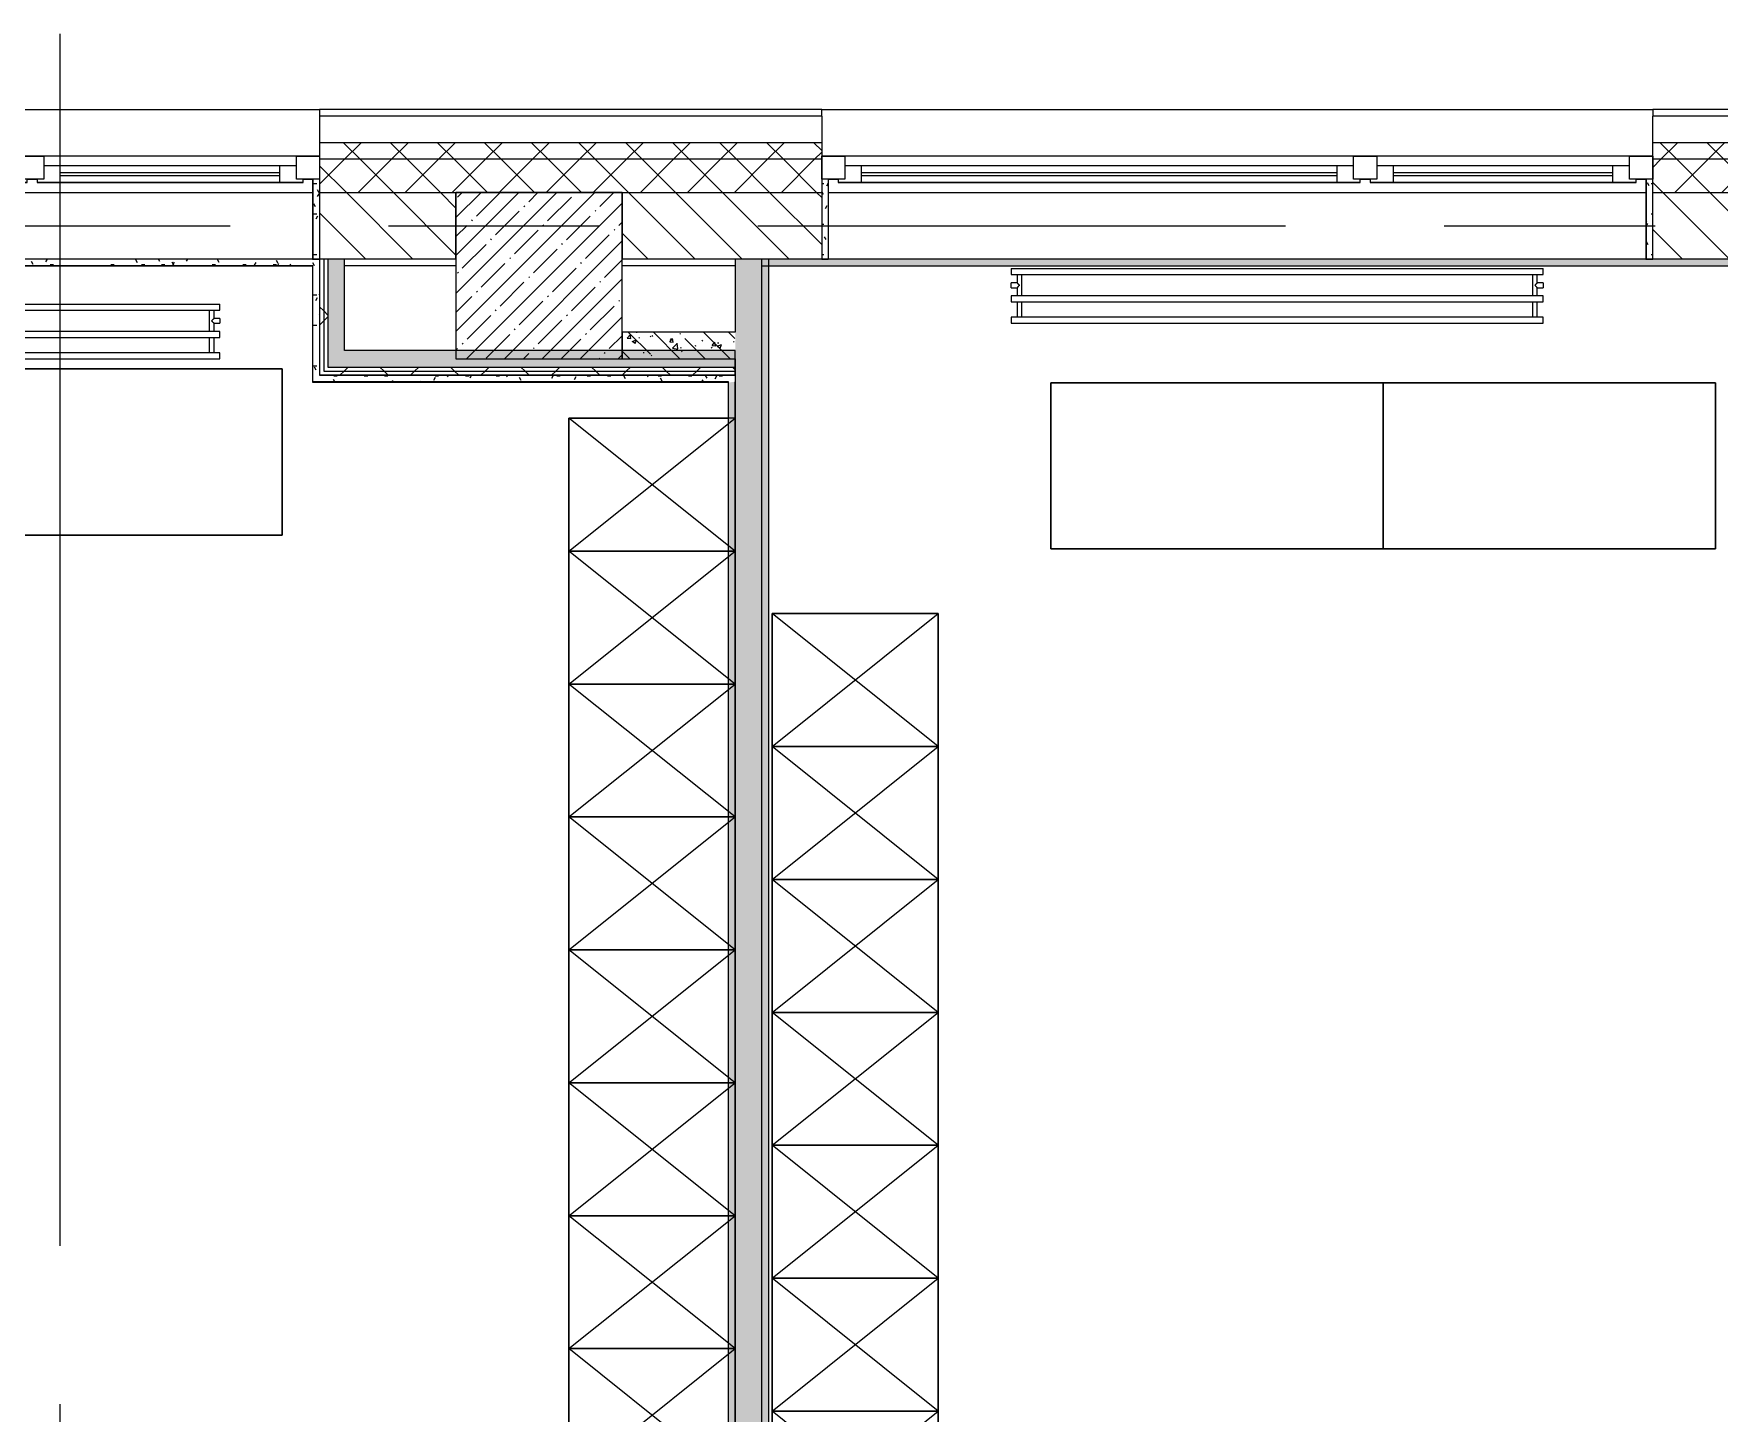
# Model space of a CAD drawing. Header units: millimetres. Extents: x 35147 to 231677, y -8553 to 29000.
# Drawn here: x 75480 to 80550, y 23426 to 27578 of the extents above; entities that cross this region are included whole.
import ezdxf

# ---------------------------------------------------------------- set-up
doc = ezdxf.new("R2010")
doc.units = ezdxf.units.MM
doc.linetypes.add('Осевая', pattern=[3175, 635, -476.25, 1587.5, -476.25])
for name, color, linetype, lineweight in [('A-GLAZ', 7, 'Continuous', 9), ('A-GLAZ-1', 7, 'Continuous', 13), ('A-WALL', 7, 'Continuous', 9), ('I-WALL', 7, 'Continuous', 9), ('M-EQPM', 7, 'Continuous', 9), ('S-COLS', 7, 'Continuous', 9), ('Оси', 7, 'Continuous', 9), ('Оси-2', 7, 'Осевая', 9)]:
    doc.layers.add(name, color=color, linetype=linetype, lineweight=lineweight)
for name, color, linetype, lineweight, true_color in [('A-WALL-1', 7, 'Continuous', 9, 0x3c3c3c), ('A-WALL-FNSH-1', 7, 'Continuous', 9, 0x3c3c3c), ('I-FURN-1', 7, 'Continuous', 9, 0xf0f0f0)]:
    doc.layers.add(name, color=color, linetype=linetype, lineweight=lineweight, true_color=true_color)
pattern_1 = [(135, (0, 0), (-75.43415, -75.43415), [106.68, -17.78, 3.556, -17.78]), (135, (0, 75.39), (-75.43415, -75.43415), []), (50, (0, 0), (127.52922, -11.15758), [13.335, -146.685]), (355, (0, 0), (-24.66966, 133.74002), [10.668, -117.348]), (100.451, (10.63, -0.93), (102.85973, 122.58178), [11.333, -124.663]), (46.184, (0, 35.56), (189.75516, -29.43036), [20.002, -220.027]), (96.636, (15.81, 33.1), (166.1822, 173.1996), [17, -186.995]), (351.184, (0, 35.56), (166.18393, 173.19757), [16.002, -176.022]), (21, (17.78, 26.67), (106.13027, -71.58603), [13.335, -146.685]), (326, (17.78, 26.67), (43.26188, 128.93175), [10.668, -117.348]), (71.451, (26.62, 20.7), (149.39198, 57.34505), [11.333, -124.663]), (37.5, (0, 0), (2.162228, 59.188357), [3.353, -112.573, 3.353, -115.773, -117.792]), (37.5, (0, 0), (2.162228, 59.188357), [-235.052, 3.353, -114.44]), (7.5, (0, 0), (46.773857, 70.12615), [3.353, -64.567, 3.353, -109.906, -44.894]), (7.5, (0, 0), (46.773857, 70.12615), [-181.178, 3.353, -41.542]), (327.5, (-39.65, 0), (94.91367, -4.010093), [3.353, -41.097, 3.353, -135.331, -184.023]), (327.5, (-39.65, 0), (94.91367, -4.010093), [-183.134, 3.353, -180.67]), (317.5, (-57.43, 0), (103.69057, 17.79882), [3.353, -54.432, 3.353, -88.748, -130.683]), (317.5, (-57.43, 0), (103.69057, 17.79882), [-149.885, 3.353, -127.33])]
pattern_2 = [(45, (0, 0), (-70.71068, 70.71068), []), (135, (0, 0), (-70.71068, -70.71068), [])]
pattern_3 = [(0, (0, 0), (121.92, 30.48), [10.058, -81.382, 10.058, -81.382, -487.68]), (0, (0, 0), (121.92, 30.48), [-182.88, 10.058, -172.822, 10.058, -81.382, -213.36]), (0, (0, 0), (121.92, 30.48), [-457.2, 10.058, -50.902, 10.058, -142.342]), (120, (45.72, 15.24), (-87.356454, 90.345817), [10.058, -81.382, 10.058, -81.382, -487.68]), (120, (45.72, 15.24), (-87.356454, 90.345817), [-182.88, 10.058, -172.822, 10.058, -81.382, -213.36]), (120, (45.72, 15.24), (-87.356454, 90.345817), [-457.2, 10.058, -50.902, 10.058, -142.342]), (240, (60.96, 76.2), (-34.563546, -120.825817), [10.058, -81.382, 10.058, -81.382, -487.68]), (240, (60.96, 76.2), (-34.563546, -120.825817), [-182.88, 10.058, -172.822, 10.058, -81.382, -213.36]), (240, (60.96, 76.2), (-34.563546, -120.825817), [-457.2, 10.058, -50.902, 10.058, -142.342])]
pattern_4 = [(45, (0, 0), (-106.06602, 106.06602), []), (135, (0, 0), (-106.06602, -106.06602), [])]

# ---------------------------------------------------------------- blocks, each defined once
blk = doc.blocks.new('120_Окно_СКБ_2Ст - 120_Окно_СКБ_2Ст 2500х2500 _мал створка справа_-23206729-План размещения напольных электротехнических лючков и розеток 2 этажа в осях 12-23')
at = {"layer": 'A-GLAZ'}
for p, q in [((1250, -5), (-1250, -5)), ((-1230, -75), (-1200, -75)), ((-1130, -55), (300, -55)), ((300, -65), (-1130, -65)), ((370, -75), (400, -75)), ((470, -55), (1130, -55)), ((1130, -65), (470, -65)), ((1200, -75), (1230, -75))]:
    blk.add_line(p, q, dxfattribs=at)
at = {"layer": 'A-GLAZ-1'}
for p, q in [((-1250, -75), (-1250, -5)), ((-1250, -5), (-1180, -5)), ((-1180, -5), (-1180, -75)), ((350, -35), (-1180, -35)), ((-1180, -35), (-1180, -75)), ((-1130, -85), (-1130, -35)), ((300, -85), (300, -35)), ((350, -75), (350, -5)), ((350, -5), (420, -5)), ((350, -75), (350, -35)), ((420, -5), (420, -75)), ((1180, -35), (420, -35)), ((420, -35), (420, -75)), ((470, -85), (470, -35)), ((1130, -85), (1130, -35)), ((1180, -75), (1180, -5)), ((1180, -5), (1250, -5)), ((1180, -75), (1180, -35)), ((1250, -5), (1250, -75)), ((-1180, -75), (-1250, -75)), ((-1180, -75), (-1200, -75)), ((-1200, -75), (-1200, -85)), ((-1200, -85), (370, -85)), ((370, -85), (-1200, -85)), ((420, -75), (350, -75)), ((370, -75), (350, -75)), ((370, -85), (370, -75)), ((420, -75), (400, -75)), ((400, -75), (400, -85)), ((400, -85), (1200, -85)), ((1200, -85), (400, -85)), ((1250, -75), (1180, -75)), ((1200, -75), (1180, -75)), ((1200, -85), (1200, -75))]:
    blk.add_line(p, q, dxfattribs=at)
blk = doc.blocks.new('120_Окно_СКБ_2Ст - 120_Окно_СКБ_2Ст 2100х2400 _мал створка справа_-19092174-План размещения напольных электротехнических лючков и розеток 2 этажа в осях 12-23')
at = {"layer": 'A-GLAZ'}
for p, q in [((1050, -5), (-1050, -5)), ((-1030, -75), (-1000, -75)), ((-930, -55), (100, -55)), ((100, -65), (-930, -65)), ((170, -75), (200, -75)), ((270, -55), (930, -55)), ((930, -65), (270, -65)), ((1000, -75), (1030, -75))]:
    blk.add_line(p, q, dxfattribs=at)
at = {"layer": 'A-GLAZ-1'}
for p, q in [((-1050, -75), (-1050, -5)), ((-1050, -5), (-980, -5)), ((-980, -5), (-980, -75)), ((150, -35), (-980, -35)), ((-980, -35), (-980, -75)), ((-930, -85), (-930, -35)), ((100, -85), (100, -35)), ((150, -75), (150, -5)), ((150, -5), (220, -5)), ((150, -75), (150, -35)), ((220, -5), (220, -75)), ((980, -35), (220, -35)), ((220, -35), (220, -75)), ((270, -85), (270, -35)), ((930, -85), (930, -35)), ((980, -75), (980, -5)), ((980, -5), (1050, -5)), ((980, -75), (980, -35)), ((1050, -5), (1050, -75)), ((-980, -75), (-1050, -75)), ((-980, -75), (-1000, -75)), ((-1000, -75), (-1000, -85)), ((-1000, -85), (170, -85)), ((170, -85), (-1000, -85)), ((220, -75), (150, -75)), ((170, -75), (150, -75)), ((170, -85), (170, -75)), ((220, -75), (200, -75)), ((200, -75), (200, -85)), ((200, -85), (1000, -85)), ((1000, -85), (200, -85)), ((1050, -75), (980, -75)), ((1000, -75), (980, -75)), ((1000, -85), (1000, -75))]:
    blk.add_line(p, q, dxfattribs=at)
blk = doc.blocks.new('Шкаф параметрический - 1_54-26340428-План размещения напольных электротехнических лючков и розеток 2 этажа в осях 12-23')
at = {"layer": 'I-FURN-1'}
for p, q in [((0, 0), (400, -500)), ((0, -500), (400, 0)), ((400, 0), (0, 0)), ((0, 0), (0, -500)), ((0, -500), (0, 0)), ((0, 0), (400, 0)), ((400, -500), (400, 0)), ((400, 0), (400, -500)), ((0, -500), (400, -500)), ((400, -500), (0, -500))]:
    blk.add_line(p, q, dxfattribs=at)
blk = doc.blocks.new('Шкаф параметрический - 1_54-26340625-План размещения напольных электротехнических лючков и розеток 2 этажа в осях 12-23')
at = {"layer": 'I-FURN-1'}
for p, q in [((0, 0), (400, 500)), ((0, 500), (400, 0)), ((400, 500), (0, 500)), ((0, 500), (0, 0)), ((0, 20), (0, 500)), ((0, 500), (400, 500)), ((400, 0), (400, 500)), ((400, 500), (400, 20)), ((0, 0), (400, 0))]:
    blk.add_line(p, q, dxfattribs=at)
blk = doc.blocks.new('radiator_prado_classic_z_tip_30_po exemplyaru - Classic Z Тип 30-500-30677899-План размещения напольных электротехнических лючков и розеток 2 этажа в осях 12-23')
at = {"layer": 'M-EQPM'}
for p, q in [((0, 228), (0, 210)), ((1600, 228), (0, 228)), ((0, 210), (1600, 210)), ((17.5, 210), (17.5, 164)), ((32.5, 164), (32.5, 210)), ((1567.5, 210), (1567.5, 164)), ((1582.5, 164), (1582.5, 210)), ((1600, 210), (1600, 228)), ((1600, 164), (0, 164)), ((0, 164), (0, 146)), ((1600, 146), (1600, 164)), ((0, 146), (1600, 146)), ((17.5, 121.5), (0, 121.5)), ((17.5, 121.5), (0, 121.5)), ((0, 121.5), (0, 121.2)), ((0, 106.5), (0, 121.5)), ((0, 121.2), (0, 121.2)), ((0, 106.8), (0, 106.5)), ((0, 106.8), (0, 106.8)), ((0, 106.5), (17.5, 106.5)), ((0, 106.5), (17.5, 106.5)), ((17.5, 146), (17.5, 121.5)), ((17.5, 106.5), (17.5, 82)), ((32.5, 82), (32.5, 146)), ((1567.5, 146), (1567.5, 82)), ((1582.5, 121.5), (1582.5, 146)), ((1600, 121.5), (1582.5, 121.5)), ((1600, 121.5), (1582.5, 121.5)), ((1582.5, 82), (1582.5, 106.5)), ((1582.5, 106.5), (1600, 106.5)), ((1582.5, 106.5), (1600, 106.5)), ((1600, 121.5), (1600, 106.5)), ((1600, 121.2), (1600, 121.5)), ((1600, 121.5), (1600, 121.2)), ((1600, 121.2), (1600, 121.5)), ((1600, 106.5), (1600, 106.8)), ((1600, 106.8), (1600, 106.5)), ((1600, 106.5), (1600, 106.8)), ((1600, 82), (0, 82)), ((0, 82), (0, 64)), ((1600, 64), (0, 64)), ((1600, 64), (1600, 82))]:
    blk.add_line(p, q, dxfattribs=at)
for points, knots in [([(25, 114), (24.5, 114.5), (23.6, 115.4), (22.4, 116.6), (21.6, 117.4), (21.1, 117.9), (20.8, 118.2), (20.5, 118.5), (20.2, 118.8), (19.8, 119.1), (19.6, 119.4), (19.3, 119.7), (19, 120), (18.7, 120.3), (18.5, 120.5), (18.3, 120.7), (18.1, 120.9), (17.9, 121.1), (17.8, 121.2), (17.7, 121.3), (17.5, 121.5), (17.5, 121.5), (17.5, 121.5)], [0, 0, 0, 0, 0.142857, 0.285714, 0.357143, 0.392857, 0.428571, 0.464286, 0.5, 0.535714, 0.571429, 0.607143, 0.642857, 0.678571, 0.714286, 0.75, 0.785714, 0.821429, 0.857143, 0.892857, 0.928571, 1, 1, 1, 1]), ([(17.5, 106.5), (17.5, 106.5), (17.5, 106.5), (17.7, 106.7), (17.8, 106.8), (17.9, 106.9), (18.1, 107.1), (18.3, 107.3), (18.5, 107.5), (18.7, 107.7), (19, 108), (19.3, 108.3), (19.6, 108.6), (19.8, 108.9), (20.3, 109.3), (20.7, 109.7), (21.1, 110.1), (21.6, 110.6), (22.4, 111.4), (23.6, 112.6), (24.5, 113.5), (25, 114)], [0, 0, 0, 0, 0.071429, 0.107143, 0.142857, 0.178571, 0.214286, 0.25, 0.285714, 0.321429, 0.357143, 0.392857, 0.428571, 0.464286, 0.5, 0.571429, 0.607143, 0.642857, 0.714286, 0.857143, 1, 1, 1, 1]), ([(1575, 114), (1575.5, 114.5), (1576.4, 115.4), (1577.6, 116.6), (1578.4, 117.4), (1578.9, 117.9), (1579.2, 118.2), (1579.5, 118.5), (1579.8, 118.8), (1580.1, 119.2), (1580.4, 119.4), (1580.7, 119.7), (1581, 120), (1581.3, 120.3), (1581.5, 120.5), (1581.7, 120.7), (1581.9, 120.9), (1582.1, 121.1), (1582.2, 121.2), (1582.3, 121.3), (1582.5, 121.5), (1582.5, 121.5), (1582.5, 121.5)], [0, 0, 0, 0, 0.142857, 0.285714, 0.357143, 0.392857, 0.428571, 0.464286, 0.5, 0.535714, 0.571429, 0.607143, 0.642857, 0.678571, 0.714286, 0.75, 0.785714, 0.821429, 0.857143, 0.892857, 0.928571, 1, 1, 1, 1]), ([(1582.5, 106.5), (1582.5, 106.5), (1582.5, 106.5), (1582.3, 106.7), (1582.2, 106.8), (1582.1, 106.9), (1581.9, 107.1), (1581.7, 107.3), (1581.5, 107.5), (1581.3, 107.7), (1581, 108), (1580.7, 108.3), (1580.4, 108.6), (1580.1, 108.8), (1579.7, 109.3), (1579.3, 109.7), (1578.9, 110.1), (1578.4, 110.6), (1577.6, 111.4), (1576.4, 112.6), (1575.5, 113.5), (1575, 114)], [0, 0, 0, 0, 0.071429, 0.107143, 0.142857, 0.178571, 0.214286, 0.25, 0.285714, 0.321429, 0.357143, 0.392857, 0.428571, 0.464286, 0.5, 0.571429, 0.607143, 0.642857, 0.714286, 0.857143, 1, 1, 1, 1])]:
    blk.add_open_spline(points, degree=3, knots=knots, dxfattribs=at)

msp = doc.modelspace()

# ---------------------------------------------------------------- hatches: boundary and pattern name
at = {"layer": 'A-WALL'}
h = msp.add_hatch(dxfattribs=at)
h.set_pattern_fill('FP_21', color=256, style=0, pattern_type=2)
h.set_pattern_definition(pattern_2)
h.paths.add_polyline_path([(84500.7, 27200), (84500.7, 27250), (80350, 27250), (80350, 27200), (81948.1, 27200)])
h.paths.add_polyline_path([(77850, 27200), (77850, 27250), (76340, 27250), (76340, 27200)])
h.paths.add_polyline_path([(74240, 27200), (74240, 27250), (68860, 27250), (68860, 27200), (73213.7, 27200)])
h.paths.add_polyline_path([(67960, 27200), (67960, 27250), (66160, 27250), (66160, 27200), (67390.8, 27200)])
h.paths.add_polyline_path([(64955.2, 27200), (65260, 27200), (65260, 27250), (64180, 27250), (64180, 27200), (64479.3, 27200)])
h.paths.add_polyline_path([(60755.2, 27200), (61040, 27200), (61040, 27250), (59860, 27250), (59860, 27200), (60112.1, 27200)])
h.paths.add_polyline_path([(57160, 27200), (57160, 27250), (55909.9, 27250), (55909.9, 27200)])
h.paths.add_polyline_path([(55009.9, 27200), (55009.9, 27250), (53860.2, 27250), (53860.2, 27200)])
h.paths.add_polyline_path([(50760.2, 27200), (50760.2, 27250), (49660.3, 27250), (49660.3, 27200), (49922, 27200)])
h.paths.add_polyline_path([(48760.3, 27200), (48760.3, 27250), (47507, 27250), (47507, 27200)])
h.paths.add_polyline_path([(44407, 27200), (44407, 27250), (42010, 27250), (42010, 27200), (44099.1, 27200)])
h = msp.add_hatch(dxfattribs=at)
h.set_pattern_fill('FP_21', color=256, style=0, pattern_type=2)
h.set_pattern_definition(pattern_2)
h.paths.add_polyline_path([(84500.7, 27100), (84500.7, 27200), (80350, 27200), (80350, 27100), (84200, 27100)])
h.paths.add_polyline_path([(76750, 27100), (77850, 27100), (77850, 27200), (76340, 27200), (76340, 27100)])
h.paths.add_polyline_path([(73540, 27100), (74240, 27100), (74240, 27200), (68860, 27200), (68860, 27100), (73213.7, 27100)])
h.paths.add_polyline_path([(67390.8, 27100), (67960, 27100), (67960, 27200), (66160, 27200), (66160, 27100), (66760, 27100)])
h.paths.add_polyline_path([(64955.2, 27100), (65260, 27100), (65260, 27200), (64180, 27200), (64180, 27100), (64479.3, 27100)])
h.paths.add_polyline_path([(60755.2, 27100), (61040, 27100), (61040, 27200), (59860, 27200), (59860, 27100), (60112.1, 27100)])
h.paths.add_polyline_path([(57160, 27100), (57160, 27200), (55909.9, 27200), (55909.9, 27100)])
h.paths.add_polyline_path([(55009.9, 27100), (55009.9, 27200), (53860.2, 27200), (53860.2, 27100)])
h.paths.add_polyline_path([(49660.3, 27100), (50760.2, 27100), (50760.2, 27200), (49660.3, 27200)])
h.paths.add_polyline_path([(48760.3, 27100), (48760.3, 27200), (47507, 27200), (47507, 27100)])
h.paths.add_polyline_path([(44407, 27100), (44407, 27200), (42060, 27200), (42060, 27100), (44099.1, 27100)])
at = {"layer": 'I-WALL'}
h = msp.add_hatch(dxfattribs=at)
h.set_pattern_fill('FP_58', color=256, style=0, pattern_type=2)
h.set_pattern_definition(pattern_3)
h.paths.add_polyline_path([(76340, 26900), (76340, 27140), (76320, 27140), (76320, 26900)])
h = msp.add_hatch(dxfattribs=at)
h.set_pattern_fill('FP_58', color=256, style=0, pattern_type=2)
h.set_pattern_definition(pattern_3)
h.paths.add_polyline_path([(77870, 26900), (77870, 27140), (77850, 27140), (77850, 26900)])
h = msp.add_hatch(dxfattribs=at)
h.set_pattern_fill('FP_58', color=256, style=0, pattern_type=2)
h.set_pattern_definition(pattern_3)
h.paths.add_polyline_path([(80350, 26900), (80350, 27140), (80330, 27140), (80330, 26900)])
h = msp.add_hatch(dxfattribs=at)
h.set_pattern_fill('FP_19', color=256, style=0, pattern_type=2)
h.set_pattern_definition([(135, (0, 0), (-70.71068, -70.71068), [])])
h.paths.add_polyline_path([(84069.7, 26900), (84200, 26900), (84200, 27100), (81150, 27100), (81150, 26900), (83949.7, 26900)])
h.paths.add_polyline_path([(80650, 26900), (80650, 27100), (80350, 27100), (80350, 26900), (80630, 26900)])
h.paths.add_polyline_path([(77670, 26900), (77850, 26900), (77850, 27100), (77250, 27100), (77250, 26900), (77590, 26900)])
h.paths.add_polyline_path([(76340, 26900), (76750, 26900), (76750, 27100), (76340, 27100), (76340, 26972)])
h.paths.add_polyline_path([(74240, 26900), (74240, 27100), (74040, 27100), (74040, 26900)])
h.paths.add_polyline_path([(73213.7, 26900), (73540, 26900), (73540, 27100), (70810, 27100), (70810, 26900), (72849.8, 26900)])
h.paths.add_polyline_path([(70302.2, 26900), (70310, 26900), (70310, 27100), (68860, 27100), (68860, 26900), (69574.4, 26900)])
h.paths.add_polyline_path([(66789, 26900), (67960, 26900), (67960, 27100), (66760, 27100), (66760, 26900), (66780, 26900)])
h.paths.add_polyline_path([(65207.2, 26900), (65260, 26900), (65260, 27100), (64160, 27100), (64160, 26900), (64479.3, 26900)])
h.paths.add_polyline_path([(61060, 26900), (61060, 27100), (59860, 27100), (59860, 26900), (60781, 26900)])
h.paths.add_polyline_path([(57160, 26900), (57160, 27100), (55909.9, 27100), (55909.9, 26900), (56472.8, 26900)])
h.paths.add_polyline_path([(55009.9, 26900), (55009.9, 27100), (53860.2, 27100), (53860.2, 26900), (54781, 26900)])
h.paths.add_polyline_path([(50760.2, 26900), (50760.2, 27100), (50364.8, 27100), (50364.8, 26900)])
h = msp.add_hatch(dxfattribs=at)
h.set_pattern_fill('FP_58', color=256, style=0, pattern_type=2)
h.set_pattern_definition(pattern_3)
h.paths.add_polyline_path([(76320, 26880), (76340, 26880), (76340, 26900), (74040, 26900), (74040, 26880), (76125.1, 26880)])
h = msp.add_hatch(dxfattribs=at)
h.set_pattern_fill('FP_58', color=256, style=0, pattern_type=2)
h.set_pattern_definition(pattern_3)
h.paths.add_polyline_path([(76340, 26530), (76340, 26880), (76320, 26880), (76320, 26530)])
h = msp.add_hatch(dxfattribs=at)
h.set_pattern_fill('FP_60', color=256, style=0, pattern_type=2)
h.set_pattern_definition(pattern_4)
h.paths.add_polyline_path([(76352.5, 26562.5), (76352.5, 26900), (76340, 26900), (76340, 26562.5)])
h = msp.add_hatch(dxfattribs=at)
h.set_pattern_fill('FP_60', color=256, style=0, pattern_type=2)
h.set_pattern_definition(pattern_4)
h.paths.add_polyline_path([(76365, 26575), (76365, 26900), (76352.5, 26900), (76352.5, 26575)])
for points in [[(76415, 26625), (76415, 26900), (76365, 26900), (76365, 26625)], [(77590, 26575), (77590, 26625), (76365, 26625), (76365, 26575), (77580.9, 26575)]]:
    msp.add_hatch(color=256, dxfattribs=at).paths.add_polyline_path(points)
h = msp.add_hatch(dxfattribs=at)
h.set_pattern_fill('FP_27', color=256, style=0, pattern_type=2)
h.set_pattern_definition(pattern_1)
h.paths.add_polyline_path([(77590, 18800), (77670, 18800), (77670, 26900), (77590, 26900), (77590, 18820)])
h = msp.add_hatch(dxfattribs=at)
h.set_pattern_fill('FP_58', color=256, style=0, pattern_type=2)
h.set_pattern_definition(pattern_3)
h.paths.add_polyline_path([(80630, 26880), (80630, 26900), (77670, 26900), (77670, 26880), (80492.3, 26880)])
h = msp.add_hatch(dxfattribs=at)
h.set_pattern_fill('FP_58', color=256, style=0, pattern_type=2)
h.set_pattern_definition(pattern_3)
h.paths.add_polyline_path([(77670, 18800), (77690, 18800), (77690, 26900), (77670, 26900), (77670, 20023.2)])
h = msp.add_hatch(dxfattribs=at)
h.set_pattern_fill('FP_27', color=256, style=0, pattern_type=2)
h.set_pattern_definition(pattern_1)
h.paths.add_polyline_path([(77590, 26600), (77590, 26680), (77250, 26680), (77250, 26600), (77580.9, 26600)])
h = msp.add_hatch(dxfattribs=at)
h.set_pattern_fill('FP_60', color=256, style=0, pattern_type=2)
h.set_pattern_definition(pattern_4)
h.paths.add_polyline_path([(77590, 26562.5), (77590, 26575), (76352.5, 26575), (76352.5, 26562.5), (77580.9, 26562.5)])
h = msp.add_hatch(dxfattribs=at)
h.set_pattern_fill('FP_60', color=256, style=0, pattern_type=2)
h.set_pattern_definition(pattern_4)
h.paths.add_polyline_path([(77590, 26550), (77590, 26562.5), (76340, 26562.5), (76340, 26550), (77580.9, 26550)])
h = msp.add_hatch(dxfattribs=at)
h.set_pattern_fill('FP_58', color=256, style=0, pattern_type=2)
h.set_pattern_definition(pattern_3)
h.paths.add_polyline_path([(77590, 26530), (77590, 26550), (76340, 26550), (76340, 26530), (77580.9, 26530)])
h = msp.add_hatch(dxfattribs=at)
h.set_pattern_fill('FP_58', color=256, style=0, pattern_type=2)
h.set_pattern_definition(pattern_3)
h.paths.add_polyline_path([(77570, 23220), (77590, 23221), (77590, 26530), (77570, 26529), (77570, 23221)])
at = {"layer": 'S-COLS'}
h = msp.add_hatch(dxfattribs=at)
h.set_pattern_fill('FP_17', color=256, style=0, pattern_type=2)
h.set_pattern_definition([(45, (0, 0), (-57.02463, 57.02463), []), (45, (57.025, 0), (-57.02463, 57.02463), [100.806, -20.161, 3.353, -16.808])])
h.paths.add_polyline_path([(76750, 26600), (77250, 26600), (77250, 27100), (76750, 27100), (76750, 26900)])

# ---------------------------------------------------------------- linework, layer by layer
at = {"layer": 'A-WALL'}
for p, q in [((74240, 27350), (76340, 27350)), ((77850, 27330), (76340, 27330)), ((77850, 27350), (80350, 27350)), ((84500.7, 27330), (80350, 27330)), ((77850, 27250), (76340, 27250)), ((84500.7, 27250), (80350, 27250)), ((77850, 27200), (76340, 27200)), ((84500.7, 27200), (80350, 27200)), ((76340, 27100), (77850, 27100)), ((76750, 26900), (76750, 27100)), ((77250, 27100), (77250, 26900)), ((80350, 27100), (84500.7, 27100)), ((76352.5, 26900), (76352.5, 26562.5)), ((76365, 26900), (76365, 26575)), ((77690, 26900), (77690, 18820)), ((76365, 26575), (77590, 26575)), ((77590, 26600), (77590, 23221)), ((77570, 26530), (76340, 26530)), ((76352.5, 26562.5), (77590, 26562.5)), ((77570, 23220), (77570, 26530)), ((77590, 23221), (77590, 26530))]:
    msp.add_line(p, q, dxfattribs=at)
at = {"layer": 'A-WALL-1'}
for p, q in [((76340, 27330), (76340, 26550)), ((77850, 27330), (77850, 26900)), ((80350, 26900), (80350, 27330)), ((76340, 27140), (76320, 27140)), ((76320, 27140), (76320, 26900)), ((77870, 27140), (77850, 27140)), ((80350, 27140), (80330, 27140)), ((80330, 27140), (80330, 26900)), ((76750, 26900), (74040, 26900)), ((74240, 26880), (76320, 26880)), ((76320, 26900), (76340, 26900)), ((76320, 26880), (76320, 26879)), ((76415, 26625), (76415, 26900)), ((80650, 26900), (77250, 26900)), ((77590, 26900), (77590, 26680)), ((77670, 18800), (77670, 26900)), ((77670, 26880), (80630, 26880)), ((77850, 26900), (77870, 26900)), ((77870, 26900), (77870, 26900)), ((80330, 26900), (80350, 26900)), ((77590, 26680), (77250, 26680)), ((77250, 26680), (77250, 26600)), ((77590, 26625), (76415, 26625)), ((77590, 26550), (77590, 26625)), ((77250, 26600), (77590, 26600)), ((77590, 26550), (76340, 26550)), ((76340, 26550), (77590, 26550))]:
    msp.add_line(p, q, dxfattribs=at)
at = {"layer": 'A-WALL-FNSH-1'}
for p, q in [((77850, 27350), (76340, 27350)), ((76340, 27350), (76340, 27330)), ((77850, 27330), (77850, 27350)), ((84500.7, 27350), (80350, 27350)), ((80350, 27350), (80350, 27330)), ((76320, 27140), (76319, 27140)), ((76319, 27140), (76319, 26900)), ((77871, 27140), (77870, 27140)), ((77870, 27140), (77870, 26900)), ((77871, 26900), (77871, 27140)), ((80330, 27140), (80329, 27140)), ((80329, 27140), (80329, 26900)), ((76319, 26900), (76320, 26900)), ((76320, 26879), (76319, 26879)), ((76319, 26879), (76319, 26529)), ((76320, 26530), (76320, 26879)), ((77691, 26879), (80629, 26879)), ((77691, 18821), (77691, 26879)), ((80329, 26900), (80330, 26900)), ((76319, 26529), (77569, 26529)), ((76340, 26530), (76320, 26530)), ((77569, 26529), (77569, 23221))]:
    msp.add_line(p, q, dxfattribs=at)
at = {"layer": 'I-FURN-1'}
for p, q in [((76227.3, 26569.3), (75227.3, 26569.3)), ((75227.3, 26569.3), (76227.3, 26569.3)), ((76227.3, 26069.3), (76227.3, 26569.3)), ((76227.3, 26569.3), (76227.3, 26069.3)), ((78538.9, 26527.7), (78538.9, 26027.7)), ((79538.9, 26527.7), (78538.9, 26527.7)), ((78538.9, 26527.7), (79538.9, 26527.7)), ((78538.9, 26027.7), (78538.9, 26527.7)), ((79538.9, 26527.7), (79538.9, 26027.7)), ((80538.9, 26527.7), (79538.9, 26527.7)), ((79538.9, 26527.7), (80538.9, 26527.7)), ((79538.9, 26027.7), (79538.9, 26527.7)), ((79538.9, 26027.7), (79538.9, 26527.7)), ((79538.9, 26527.7), (79538.9, 26027.7)), ((80538.9, 26027.7), (80538.9, 26527.7)), ((80538.9, 26527.7), (80538.9, 26027.7)), ((75227.3, 26069.3), (76227.3, 26069.3)), ((76227.3, 26069.3), (75227.3, 26069.3)), ((78538.9, 26027.7), (79538.9, 26027.7)), ((79538.9, 26027.7), (78538.9, 26027.7)), ((79538.9, 26027.7), (80538.9, 26027.7)), ((80538.9, 26027.7), (79538.9, 26027.7))]:
    msp.add_line(p, q, dxfattribs=at)
at = {"layer": 'I-WALL'}
for p, q in [((74260, 27100), (76320, 27100)), ((77870, 27100), (80330, 27100)), ((76319, 26879), (74240, 26879)), ((76750, 26880), (76415, 26880)), ((77590, 26880), (77250, 26880))]:
    msp.add_line(p, q, dxfattribs=at)
at = {"layer": 'S-COLS'}
for p, q in [((77250, 27100), (76750, 27100)), ((76750, 27100), (76750, 26900)), ((77250, 26900), (77250, 27100)), ((76750, 26900), (76750, 26600)), ((77250, 26600), (77250, 26900)), ((76750, 26600), (77250, 26600))]:
    msp.add_line(p, q, dxfattribs=at)
at = {"layer": 'Оси'}
msp.add_line((75560, 25078.1), (75560, 27578.1), dxfattribs=at)
at = {"layer": 'Оси-2'}
for p, q in [((38446.8, 27000), (82200, 27000)), ((75560, 593.7), (75560, 25078.1))]:
    msp.add_line(p, q, dxfattribs=at)

# ---------------------------------------------------------------- block references
at = {"layer": 'A-GLAZ'}
for name, p in [('120_Окно_СКБ_2Ст - 120_Окно_СКБ_2Ст 2100х2400 _мал створка справа_-19092174-План размещения напольных электротехнических лючков и розеток 2 этажа в осях 12-23', (75290, 27215)), ('120_Окно_СКБ_2Ст - 120_Окно_СКБ_2Ст 2500х2500 _мал створка справа_-23206729-План размещения напольных электротехнических лючков и розеток 2 этажа в осях 12-23', (79100, 27215))]:
    msp.add_blockref(name, p, dxfattribs=at)
at = {"layer": 'I-FURN-1'}
for name, p, rotation in [('Шкаф параметрический - 1_54-26340625-План размещения напольных электротехнических лючков и розеток 2 этажа в осях 12-23', (77590, 26021), 90.00000000000031), ('Шкаф параметрический - 1_54-26340625-План размещения напольных электротехнических лючков и розеток 2 этажа в осях 12-23', (77590, 25621), 90.00000000000031), ('Шкаф параметрический - 1_54-26340428-План размещения напольных электротехнических лючков и розеток 2 этажа в осях 12-23', (77700.8, 25432.9), 89.99999999999972), ('Шкаф параметрический - 1_54-26340625-План размещения напольных электротехнических лючков и розеток 2 этажа в осях 12-23', (77590, 25221), 90.00000000000031), ('Шкаф параметрический - 1_54-26340428-План размещения напольных электротехнических лючков и розеток 2 этажа в осях 12-23', (77700.8, 25032.9), 89.99999999999972), ('Шкаф параметрический - 1_54-26340625-План размещения напольных электротехнических лючков и розеток 2 этажа в осях 12-23', (77590, 24821), 90.00000000000031), ('Шкаф параметрический - 1_54-26340428-План размещения напольных электротехнических лючков и розеток 2 этажа в осях 12-23', (77700.8, 24632.9), 89.99999999999972), ('Шкаф параметрический - 1_54-26340625-План размещения напольных электротехнических лючков и розеток 2 этажа в осях 12-23', (77590, 24421), 90.00000000000031), ('Шкаф параметрический - 1_54-26340428-План размещения напольных электротехнических лючков и розеток 2 этажа в осях 12-23', (77700.8, 24232.9), 89.99999999999972), ('Шкаф параметрический - 1_54-26340625-План размещения напольных электротехнических лючков и розеток 2 этажа в осях 12-23', (77590, 24021), 90.00000000000031), ('Шкаф параметрический - 1_54-26340428-План размещения напольных электротехнических лючков и розеток 2 этажа в осях 12-23', (77700.8, 23832.9), 89.99999999999972), ('Шкаф параметрический - 1_54-26340625-План размещения напольных электротехнических лючков и розеток 2 этажа в осях 12-23', (77590, 23621), 90.00000000000031), ('Шкаф параметрический - 1_54-26340428-План размещения напольных электротехнических лючков и розеток 2 этажа в осях 12-23', (77700.8, 23432.9), 89.99999999999972), ('Шкаф параметрический - 1_54-26340625-План размещения напольных электротехнических лючков и розеток 2 этажа в осях 12-23', (77590, 23221), 90.00000000000031), ('Шкаф параметрический - 1_54-26340428-План размещения напольных электротехнических лючков и розеток 2 этажа в осях 12-23', (77700.8, 23032.9), 89.99999999999972)]:
    msp.add_blockref(name, p, dxfattribs=dict(at, rotation=rotation))
at = {"layer": 'M-EQPM', "rotation": 180}
for p in [(80020, 26935), (76040, 26828)]:
    msp.add_blockref('radiator_prado_classic_z_tip_30_po exemplyaru - Classic Z Тип 30-500-30677899-План размещения напольных электротехнических лючков и розеток 2 этажа в осях 12-23', p, dxfattribs=at)

doc.saveas('drawing.dxf')
